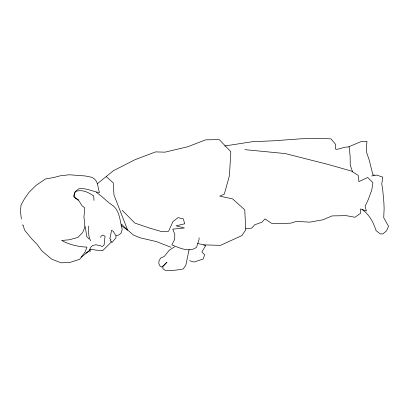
<?xml version="1.0" encoding="UTF-8"?>
<svg xmlns="http://www.w3.org/2000/svg" width="409" height="409" viewBox="0 0 409 409"><rect width="100%" height="100%" fill="white"/><g stroke="black" fill="none" stroke-linecap="round" stroke-linejoin="round"><path stroke-width="0.61" d="M199.091 237.772L199.025 239.623L196.53 247.353C188.994 252.89 179.418 247.752 171.831 244.889L174.674 239.464L174.801 234.347L172.767 229.127L184.449 227.971L176.09 225.814L184.689 223.795L183.344 218.876L178.027 217.634L172.925 221.637L168.544 231.295L162.046 231.714L149.699 228.115L134.909 223.099L122.276 210.374M111.499 230.39L110.287 237.215L109.709 238.565L110.962 239.362L110.036 240.538L112.117 242.379L116.028 237.634L115.895 235.65L113.242 231.31L111.846 230.518M189.137 249.464L185.844 265.185L183.222 268.943C177.276 270.201 171.09 270.748 165.021 270.231L162.9 268.667L162.869 266.157L166.969 262.195L163.84 265.64L161.78 267.057L160.19 266.269L158.871 263.861L158.989 260.686L160.819 257.956L164.224 256.484L169.357 250.16L174.648 246.76M100.752 237.476L100.997 236.136L102.94 235.063L105.041 236.3L104.096 244.96L102.378 246.499L99.622 245.477L95.875 244.786L92.705 245.441L90.675 247.322L89.223 250.702L85.844 253.166M111.504 241.837L102.664 250.656L95.711 250.093L90.803 249.168L89.239 250.891L81.299 257.133M97.48 183.646L113.319 170.778L134.929 159.73L155.563 151.897L164.991 152.158L187.808 146.744L205.625 139.837L219.239 139.592L230.824 151.698L229.439 175.63L224.326 194.127L219.756 196.121L232.573 198.892L244.746 209.843L245.783 229.832L241.811 235.635L220.441 245.349L203.702 244.879M348.805 146.759L361.234 141.55L366.929 141.309L366.28 151.473L369.225 160.108L372.931 174.919L374.424 175.001M371.658 175.967L376.781 175.088L382.829 177.153L381.761 183.973L382.65 189.239L383.882 202.307L384.117 208.595L383.734 217.706L388.55 226.31L386.51 230.85L383.018 233.841L380.334 233.953L376.075 230.625C373.514 222.511 369.276 214.439 362.154 209.485M224.72 145.993L252.511 141.693L273.094 140.819L301.372 138.774L320.697 138.477L330.947 138.85L335.702 144.474L335.334 148.942L336.904 149.397L344.961 147.209L349.163 146.892L350.135 156.131L350.232 165.221L352.63 171.846M245.727 228.728L251.714 228.115L254.654 224.817L261.867 222.189L265.006 218.933L271.545 223.299L276.949 223.733L290.835 223.145L296.428 221.392L309.777 222.153L322.911 219.802L332.052 215.911L346.152 215.645L354.997 217.261L360.447 213.386L360.62 208.922L366.331 211.003L365.14 206.223L368.238 199.653L371.755 190.032L372.936 182.685L367.727 177.46L358.938 181.622L358.172 175.354L351.3 171.003L327.164 164.208L285.247 153.569L244.797 149.643M116.207 235.308L118.405 235.211L120.967 233.304L122.235 229.413C119.863 221.366 120.128 212.01 113.375 205.916C107.153 202.026 102.429 196.356 96.32 192.383M22.081 225.027L23.241 225.165L24.433 229.899L31.616 238.738L37.193 244.47L41.856 250.901L51.841 259.245L61.156 262.829L69.867 262.46L79.729 259.25L84.96 252.21L86.964 247.148C78.18 246.683 69.382 244.751 61.641 240.451L69.131 239.802L77.899 237.445L82.608 232.603L84.76 227.542L84.729 222.235L83.922 217.44L84.76 207.982L81.907 205.589L79.101 201.064L73.559 196.519L75.236 191.617L78.743 188.815C86.064 187.705 92.552 191.545 99.499 192.578C97.327 186.627 98.646 180.625 91.923 177.317L85.108 175.947L69.233 174.771L60.235 175.814L53.298 177.624L45.471 178.948L36.161 185.308L28.921 192.434L24.335 199.071L21.048 205.037L20.45 211.029L21.34 219.091M197.762 243.534L202.915 244.572L205.676 245.64L201.882 251.908L204.623 254.776L203.232 259.004L194.03 262.046L189.571 260.717M170.982 247.246L156.335 241.566L140.093 237.803L133.523 235.093L128.165 230.492L121.258 225.666M78.835 199.94L75.348 198.099L74.147 195.308L75.236 191.617C81.723 188.994 88.451 192.225 93.687 195.998L93.988 200.436M106.187 176.57L113.288 182.905L113.968 194.955L127.664 230.18L121.488 224.142M89.101 239.101L86.708 236.407L85.215 226.525M90.711 240.881C87.904 236.315 88.876 231.075 88.543 226.054M89.97 249.674L90.118 251.847"/></g></svg>
